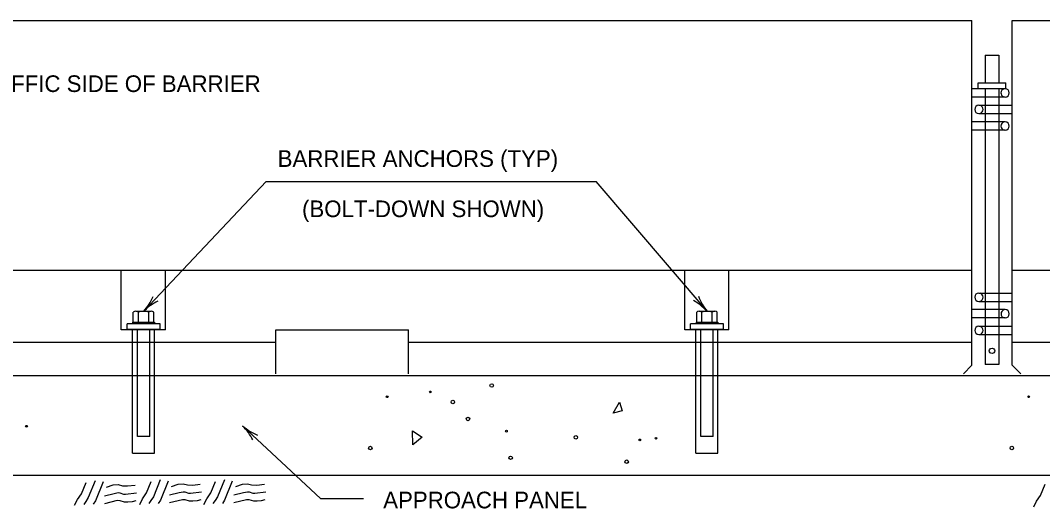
# Model space of a CAD drawing. Extents: x 99950 to 103353, y 99992 to 101050.
# Drawn here: x 100570.3 to 100954.4, y 100158.6 to 100342 of the extents above; entities that cross this region are included whole.
import ezdxf

# ---------------------------------------------------------------- set-up
doc = ezdxf.new("R2010")
doc.units = 0
for name, color, linetype in [('DETAIL', 7, 'Continuous'), ('DETAIL DIM', 7, 'Continuous'), ('DETAIL TXT', 7, 'Continuous')]:
    doc.layers.add(name, color=color, linetype=linetype)

msp = doc.modelspace()

# ---------------------------------------------------------------- linework, layer by layer
at = {"layer": 'DETAIL'}
for p, q in [((100305.15, 100342.01), (100927.9, 100342.01)), ((100927.9, 100212.41), (100927.9, 100342.01)), ((100943, 100212.41), (100943, 100342.01)), ((100943, 100342.01), (101111.49, 100342.01)), ((100932.83, 100328.93), (100938.02, 100328.93)), ((100932.83, 100328.93), (100932.83, 100318.55)), ((100938.02, 100328.93), (100938.02, 100318.55)), ((100930.24, 100318.55), (100940.62, 100318.55)), ((100930.24, 100316.48), (100930.24, 100318.55)), ((100940.62, 100316.48), (100940.62, 100318.55)), ((100940.36, 100316.35), (100927.9, 100316.35)), ((100930.24, 100316.48), (100940.62, 100316.48)), ((100932.83, 100316.43), (100932.83, 100313.27)), ((100938.02, 100316.43), (100938.02, 100313.27)), ((100940.36, 100313.23), (100927.9, 100313.23)), ((100930.49, 100310.12), (100942.95, 100310.12)), ((100932.83, 100313.27), (100932.83, 100310.12)), ((100932.83, 100310.16), (100932.83, 100307.01)), ((100938.02, 100313.27), (100938.02, 100310.12)), ((100938.02, 100310.16), (100938.02, 100307.01)), ((100930.49, 100307.01), (100942.95, 100307.01)), ((100932.83, 100307.01), (100932.83, 100303.89)), ((100938.02, 100307.01), (100938.02, 100303.89)), ((100940.36, 100303.89), (100927.9, 100303.89)), ((100932.83, 100303.93), (100932.83, 100300.78)), ((100938.02, 100303.93), (100938.02, 100300.78)), ((100940.36, 100300.78), (100927.9, 100300.78)), ((100932.83, 100300.78), (100932.83, 100239.54)), ((100938.02, 100300.78), (100938.02, 100239.54)), ((100305.15, 100248.18), (100927.9, 100248.18)), ((100608.23, 100225.77), (100608.23, 100248.18)), ((100624.83, 100225.77), (100624.83, 100248.18)), ((100819.96, 100225.77), (100819.96, 100248.18)), ((100836.57, 100225.77), (100836.57, 100248.18)), ((100943, 100248.18), (101104.53, 100248.18)), ((100930.5, 100239.54), (100942.95, 100239.54)), ((100932.83, 100239.54), (100932.83, 100236.43)), ((100938.02, 100239.54), (100938.02, 100236.43)), ((100940.37, 100233.31), (100927.9, 100233.31)), ((100930.5, 100236.43), (100942.95, 100236.43)), ((100932.83, 100236.43), (100932.83, 100233.31)), ((100932.83, 100233.31), (100932.83, 100230.2)), ((100938.02, 100236.43), (100938.02, 100233.31)), ((100938.02, 100233.31), (100938.02, 100230.2)), ((100612.73, 100228.58), (100612.73, 100232.39)), ((100613.71, 100232.69), (100619.48, 100232.69)), ((100614.66, 100228.58), (100614.66, 100232.39)), ((100618.52, 100228.58), (100618.52, 100232.39)), ((100620.46, 100228.58), (100620.46, 100232.39)), ((100824.46, 100228.58), (100824.46, 100232.39)), ((100825.44, 100232.69), (100831.22, 100232.69)), ((100826.4, 100228.58), (100826.4, 100232.39)), ((100830.25, 100228.58), (100830.25, 100232.39)), ((100832.19, 100228.58), (100832.19, 100232.39)), ((100940.37, 100230.2), (100927.9, 100230.2)), ((100932.83, 100230.2), (100932.83, 100227.09)), ((100938.02, 100230.2), (100938.02, 100227.09)), ((100624.83, 100225.77), (100608.23, 100225.77)), ((100622.77, 100227.93), (100610.43, 100227.93)), ((100610.43, 100225.87), (100610.43, 100227.93)), ((100622.77, 100225.87), (100610.43, 100225.87)), ((100612.38, 100179.33), (100612.38, 100225.77)), ((100612.49, 100228.58), (100620.71, 100228.58)), ((100612.49, 100228.58), (100612.49, 100227.93)), ((100614.28, 100185.69), (100614.28, 100225.87)), ((100618.9, 100185.69), (100618.9, 100225.87)), ((100620.68, 100179.33), (100620.68, 100225.77)), ((100620.71, 100228.58), (100620.71, 100227.93)), ((100622.77, 100225.87), (100622.77, 100227.93)), ((100666.35, 100225.77), (100716.17, 100225.77)), ((100666.35, 100209.16), (100666.35, 100225.77)), ((100716.17, 100209.16), (100716.17, 100225.77)), ((100836.57, 100225.77), (100819.96, 100225.77)), ((100834.5, 100227.93), (100822.17, 100227.93)), ((100822.17, 100225.87), (100822.17, 100227.93)), ((100834.5, 100225.87), (100822.17, 100225.87)), ((100824.11, 100179.33), (100824.11, 100225.77)), ((100824.22, 100228.58), (100832.45, 100228.58)), ((100824.22, 100228.58), (100824.22, 100227.93)), ((100826.02, 100185.69), (100826.02, 100225.87)), ((100830.63, 100185.69), (100830.63, 100225.87)), ((100832.42, 100179.33), (100832.42, 100225.77)), ((100832.45, 100228.58), (100832.45, 100227.93)), ((100834.5, 100225.87), (100834.5, 100227.93)), ((100930.5, 100227.09), (100942.95, 100227.09)), ((100932.83, 100227.09), (100932.83, 100223.97)), ((100938.02, 100227.09), (100938.02, 100223.97)), ((100930.5, 100223.97), (100942.95, 100223.97)), ((100932.83, 100223.97), (100932.83, 100212.69)), ((100938.02, 100223.97), (100938.02, 100212.69)), ((100566.71, 100221.1), (100666.35, 100221.1)), ((100716.17, 100221.1), (100927.9, 100221.1)), ((100943, 100221.1), (101107.64, 100221.1)), ((100924.66, 100209.16), (100927.9, 100212.41)), ((100938.02, 100212.69), (100932.83, 100212.69)), ((100946.25, 100209.16), (100943, 100212.41)), ((100539.99, 100208.6), (101123.23, 100208.6)), ((100618.9, 100185.69), (100614.28, 100185.69)), ((100830.63, 100185.69), (100826.02, 100185.69)), ((100612.38, 100179.33), (100620.68, 100179.33)), ((100824.11, 100179.33), (100832.42, 100179.33)), ((100539.99, 100171.1), (101123.03, 100171.1))]:
    msp.add_line(p, q, dxfattribs=at)
for points in [[(100793.03, 100194.47), (100795.46, 100198.53), (100796.47, 100195.28), (100793.03, 100194.47)], [(100717.84, 100182.51), (100717.64, 100187.78), (100721.28, 100185.35), (100717.84, 100182.51)], [(100590.67, 100159.79), (100591.77, 100161.93), (100593.28, 100164.15), (100594.98, 100168.39)], [(100598.37, 100168.98), (100595.83, 100162.68), (100594.9, 100161.25), (100594.09, 100160.08)], [(100601.35, 100168.56), (100598.47, 100161.43), (100597.65, 100160.15)], [(100615.13, 100160.11), (100616.22, 100162.25), (100617.73, 100164.47), (100619.43, 100168.71)], [(100622.82, 100169.3), (100620.28, 100163), (100619.35, 100161.56), (100618.54, 100160.4)], [(100625.8, 100168.88), (100622.92, 100161.75), (100622.1, 100160.47)], [(100627.13, 100166.87), (100629.63, 100167.75), (100631.47, 100167.9), (100633.06, 100167.43), (100635.07, 100167.36), (100637.89, 100167.67)], [(100639.26, 100160.11), (100640.36, 100162.25), (100641.87, 100164.47), (100643.57, 100168.71)], [(100646.95, 100169.3), (100644.41, 100163), (100643.48, 100161.56), (100642.67, 100160.4)], [(100649.93, 100168.88), (100647.06, 100161.75), (100646.23, 100160.47)], [(100651.27, 100166.87), (100653.77, 100167.75), (100655.61, 100167.9), (100657.2, 100167.43), (100659.2, 100167.36), (100662.02, 100167.67)], [(100951.1, 100159.16), (100952.19, 100161.29), (100953.71, 100163.51), (100955.41, 100167.76)], [(100601.86, 100163.34), (100605.55, 100164.23), (100607.05, 100164.54), (100607.65, 100164.5), (100609.08, 100163.98), (100609.83, 100163.98), (100613.95, 100164.47)], [(100602.68, 100166.55), (100605.18, 100167.43), (100607.02, 100167.58), (100608.61, 100167.11), (100610.61, 100167.04), (100613.44, 100167.35)], [(100626.31, 100163.66), (100630.01, 100164.55), (100631.5, 100164.86), (100632.1, 100164.82), (100633.53, 100164.3), (100634.28, 100164.3), (100638.4, 100164.79)], [(100650.45, 100163.66), (100654.14, 100164.55), (100655.63, 100164.86), (100656.24, 100164.82), (100657.66, 100164.3), (100658.42, 100164.3), (100662.54, 100164.79)], [(100613.62, 100161.48), (100612.25, 100161.14), (100610.64, 100160.97), (100609.43, 100161.02), (100607.74, 100161.49), (100606.72, 100161.55), (100601.91, 100160.35)], [(100638.07, 100161.8), (100636.7, 100161.45), (100635.09, 100161.29), (100633.88, 100161.33), (100632.2, 100161.81), (100631.18, 100161.86), (100626.36, 100160.67)], [(100662.21, 100161.8), (100660.83, 100161.45), (100659.22, 100161.29), (100658.01, 100161.33), (100656.33, 100161.81), (100655.31, 100161.86), (100650.49, 100160.67)]]:
    msp.add_lwpolyline(points, dxfattribs=at)
for centre, radius in [((100935.43, 100217.84), 1.01), ((100724.35, 100202.39), 0.33), ((100747.42, 100204.8), 0.659), ((100708.14, 100200.57), 0.33), ((100732.8, 100198.58), 0.659), ((100949.19, 100200.57), 0.33), ((100738.51, 100192.24), 0.659), ((100572.6, 100189.48), 0.33), ((100752.95, 100187.63), 0.33), ((100779.04, 100185.35), 0.659), ((100803.05, 100184.35), 0.33), ((100809.15, 100184.98), 0.33), ((100701.83, 100181.29), 0.659), ((100942.88, 100181.29), 0.659), ((100754.52, 100177.65), 0.659), ((100798.16, 100176.17), 0.659)]:
    msp.add_circle(centre, radius, dxfattribs=at)
for centre, radius, start, end in [((100940.36, 100314.79), 1.56, 105.1596, 249.5833), ((100940.36, 100314.79), 1.56, 270, 90), ((100930.49, 100308.56), 1.56, 90, 270), ((100930.49, 100308.56), 1.56, 284.9876, 76.5706), ((100940.36, 100302.34), 1.56, 103.2301, 258.2788), ((100940.36, 100302.34), 1.56, 270, 90), ((100930.5, 100237.98), 1.56, 90, 270), ((100930.5, 100237.98), 1.56, 284.7557, 73.8664), ((100940.37, 100231.76), 1.56, 107.676, 257.5521), ((100940.37, 100231.76), 1.56, 270, 90), ((100613.7, 100231.03), 1.66, 54.5283, 125.4718), ((100616.59, 100226.52), 6.17, 71.7824, 108.22), ((100619.49, 100231.03), 1.66, 54.5282, 125.4717), ((100825.43, 100231.03), 1.66, 54.5283, 125.4718), ((100828.33, 100226.52), 6.17, 71.7824, 108.22), ((100831.22, 100231.03), 1.66, 54.5282, 125.4717), ((100930.5, 100225.53), 1.56, 90, 270), ((100930.5, 100225.53), 1.56, 286.295, 70.9468)]:
    msp.add_arc(centre, radius, start, end, dxfattribs=at)
at = {"layer": 'DETAIL DIM'}
for p, q in [((100616.65, 100232.71), (100662.67, 100281.46)), ((100662.67, 100281.46), (100786.69, 100281.46)), ((100828.33, 100232.69), (100786.69, 100281.46)), ((100653.82, 100189.62), (100683.13, 100162.31)), ((100683.13, 100162.31), (100699.3, 100162.31))]:
    msp.add_line(p, q, dxfattribs=at)
for centre, start, end in [((100601.34, 100246.36), 318.2816, 336.6653), ((100844.3, 100245.57), 200.4814, 218.865), ((100631.17, 100218.21), 116.6476, 135.0312), ((100813.11, 100218.94), 42.1155, 60.4991), ((100667.37, 100205.02), 228.6498, 247.0334), ((100639.42, 100175.01), 27.0157, 45.3993)]:
    msp.add_arc(centre, 20.51, start, end, dxfattribs=at)

# ---------------------------------------------------------------- texts
at = {"layer": 'DETAIL TXT'}
for s, p in [('TRAFFIC SIDE OF BARRIER', (100550.09, 100315.12)), ('BARRIER ANCHORS (TYP)', (100666.98, 100286.97)), ('(BOLT-DOWN SHOWN) ', (100676.14, 100268.09)), ('APPROACH PANEL', (100706.64, 100158.64))]:
    msp.add_text(s, height=6.25, dxfattribs=at).set_placement(p)

doc.saveas('drawing.dxf')
